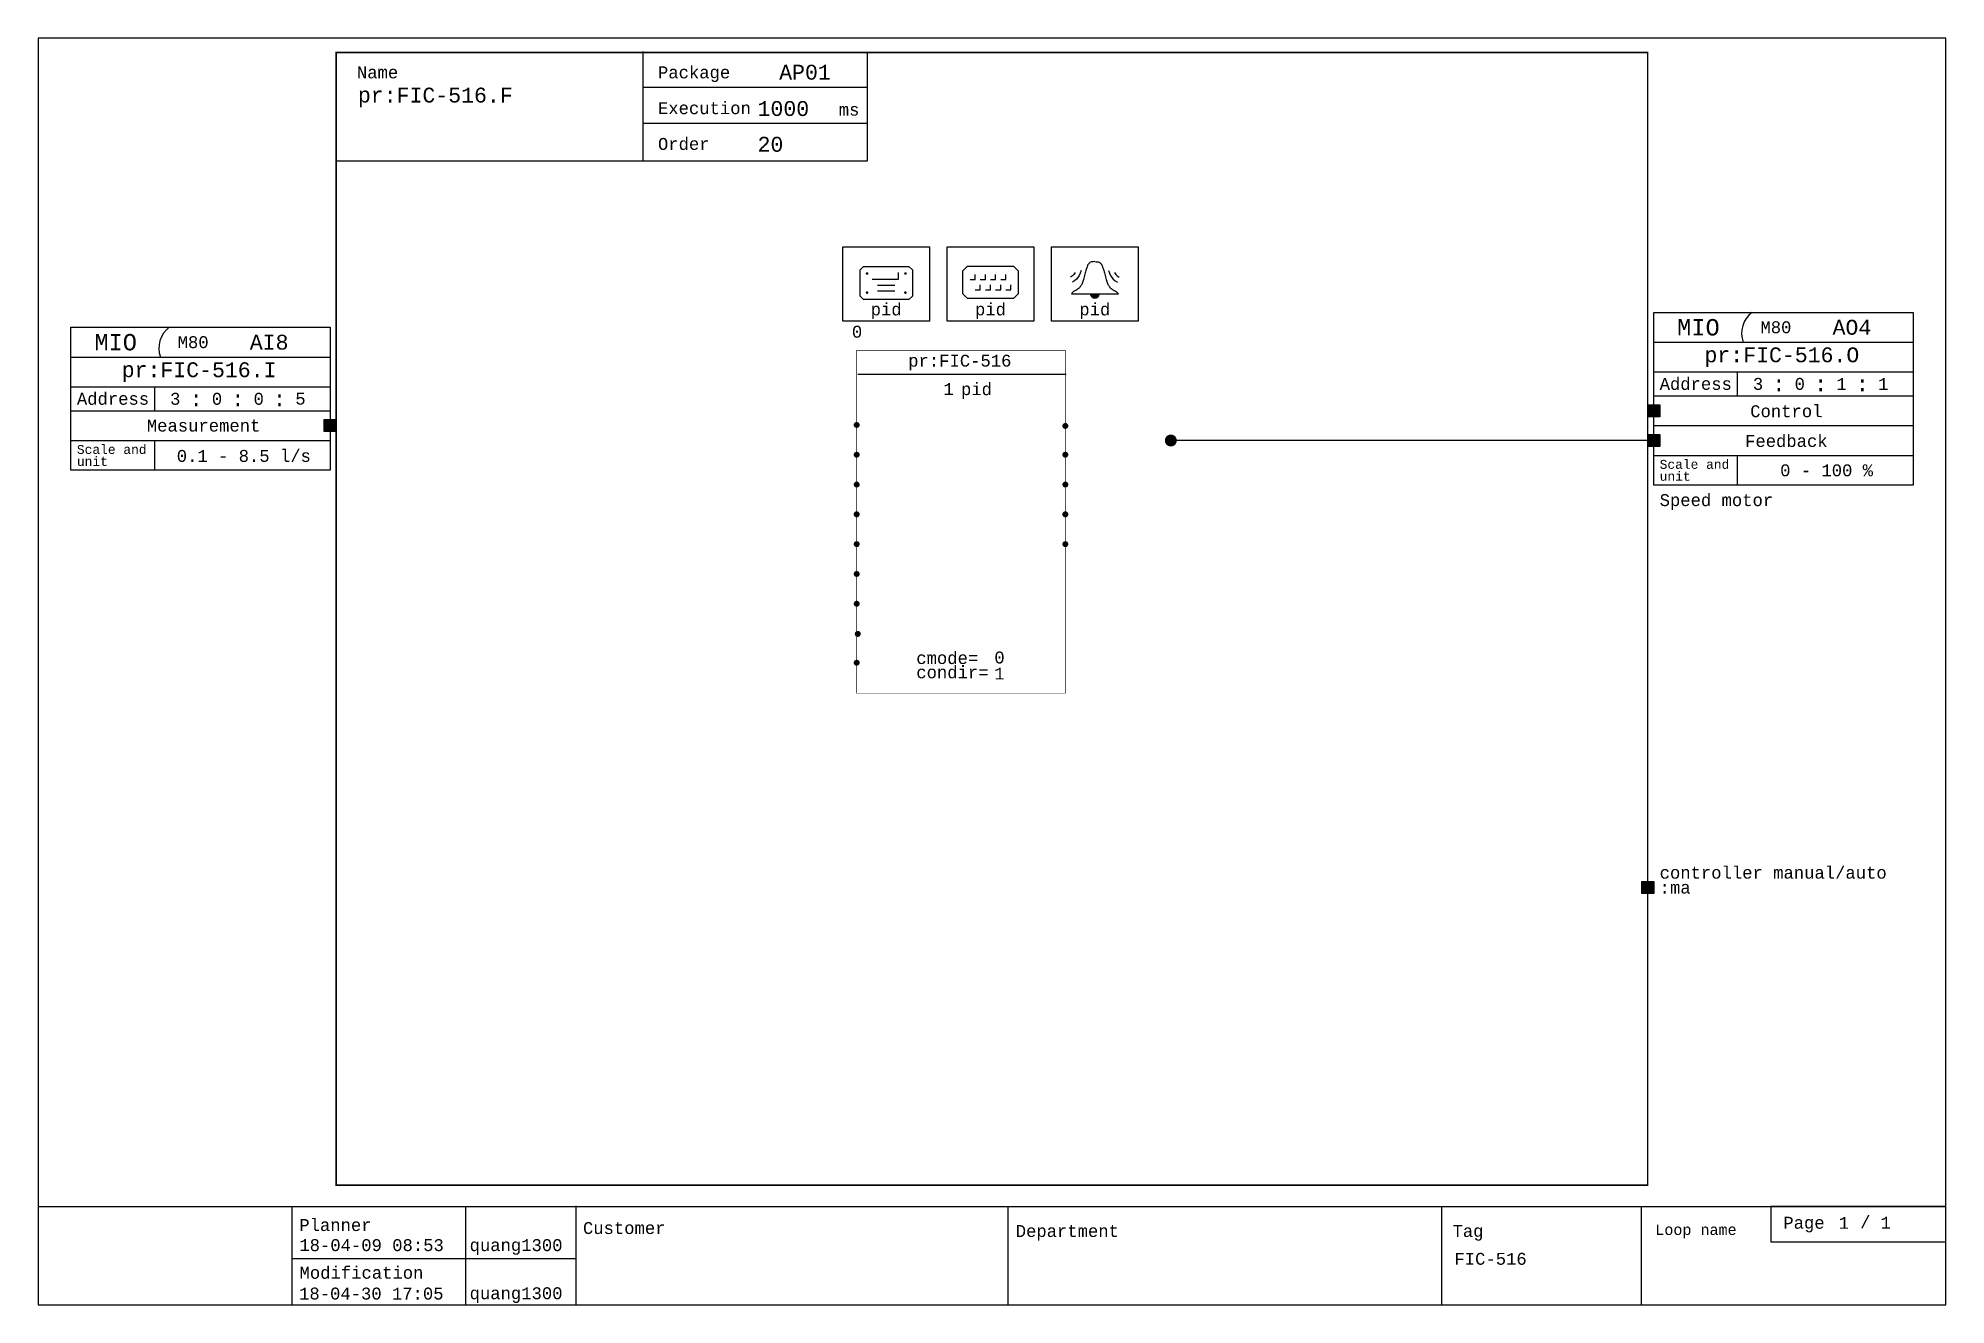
# Model space of a CAD drawing. Extents: x 0 to 640, y 0 to 425.
import ezdxf
from ezdxf.enums import TextEntityAlignment as Align

# ---------------------------------------------------------------- set-up
doc = ezdxf.new("R2010")
doc.units = 0
doc.header["$LTSCALE"] = 15
doc.header["$MEASUREMENT"] = 0
doc.layers.get('0').update_dxf_attribs({"linetype": 'CONTINUOUS'})
doc.layers.add('1', color=7, linetype='CONTINUOUS')
doc.styles.add('MONOTXT', font='Monotxt.shx')
doc.styles.get("Standard").update_dxf_attribs({"font": 'Monotxt.shx'})
doc.styles.add('TXT', font='Monotxt.shx')

# ---------------------------------------------------------------- blocks, each defined once
blk = doc.blocks.new('-SADMIN')
blk.add_lwpolyline([(1.28, 33), (1.28, 21.12), (60.01, 21.12), (60.01, 33), (1.28, 33)])
at = {"color": 7, "style": 'TXT'}
blk.add_text('Page', height=4, dxfattribs=at).set_placement((5.5, 25.54))
blk.add_text('/', height=4).set_placement((31.25, 25.72))
at = {"color": 7}
for tag, p in [('$PAGE_NO', (24.05, 25.52)), ('$PAGE_TOTAL', (38.1, 25.54))]:
    blk.add_attdef(tag, p, '', height=4, dxfattribs=at)
at = {"color": 7, "style": 'TXT', "flags": 1}
blk.add_attdef('$PAGE_CURR', (21.19, 20.01), '', height=4, dxfattribs=at)
at = {"color": 7, "flags": 1}
blk.add_attdef('$PAGE_SIZE', (21.19, 14.96), '', height=4, dxfattribs=at)
blk = doc.blocks.new('-ADMIN')
blk.add_line((85.24, 15.56), (180.37, 15.56))
at = {"color": 7}
blk.add_lwpolyline([(0, 0), (640, 0), (640, 425), (0, 425)], close=True, dxfattribs=at)
for points in [[(0, 33), (640, 33)], [(85.16, 32.99), (85.16, 0.02)], [(143.42, 33), (143.42, 0.02)], [(180.43, 33.2), (180.43, 0.02)], [(325.3, 32.67), (325.3, 0.14)], [(470.8, 32.67), (470.8, 0.14)], [(537.79, 32.67), (537.79, 0.14)]]:
    blk.add_lwpolyline(points, dxfattribs=at)
for s, height, p in [('Planner', 4, (87.62, 24.77)), ('Customer', 4, (182.78, 23.77)), ('Department', 4, (327.97, 22.77)), ('Tag', 4, (474.51, 22.77)), ('Loop name', 3.5, (542.55, 23.45)), ('Modification', 4, (87.7, 8.77))]:
    blk.add_text(s, height=height).set_placement(p)
at = {"color": 7, "style": 'MONOTXT'}
for tag, p, height in [('$PROCESSAREA1', (368, 23), 5), ('$CREATED', (87.63, 18.04), 4), ('$CREATOR', (144.76, 18.04), 4), ('$PROCESSAREA2', (368, 16), 5), ('$PROCESSAREA3', (368, 9), 5), ('$NAME', (475.15, 13.45), 4), ('$DESCRIPTION1', (543.15, 13.86), 4), ('$PROCESSAREA4', (368, 2), 5), ('$DESCRIPTION2', (543.24, 4.73), 4), ('$MODIFIED', (87.54, 1.79), 4), ('$MODIFIER', (144.76, 1.89), 4)]:
    blk.add_attdef(tag, p, '', height=height, dxfattribs=at)
at = {"color": 7, "style": 'MONOTXT', "flags": 1}
blk.add_attdef('$STATUS', (605, 5), '', height=4, dxfattribs=at)
blk = doc.blocks.new('-FADMIN')
for p, q in [((202.95, 408.51), (277.95, 408.51)), ((202.95, 396.51), (277.95, 396.51))]:
    blk.add_line(p, q)
at = {"const_width": 0.5}
blk.add_lwpolyline([(539.98, 420.17), (539.98, 40.17), (99.98, 40.17), (99.98, 420.17), (539.98, 420.17)], dxfattribs=at)
for points in [[(99.92, 383.79), (278.21, 383.79), (278.21, 420.22)], [(202.95, 383.77), (202.95, 420.51)]]:
    blk.add_lwpolyline(points)
for s, p in [('Name', (106.95, 411.51)), ('Package', (207.95, 411.51)), ('Execution', (207.95, 399.51)), ('ms', (268.6, 399.01)), ('Order', (207.95, 387.51))]:
    blk.add_text(s, height=4).set_placement(p)
for tag, p in [('$DESTINATION', (248.61, 411.08)), ('$NAME', (107.28, 403.4)), ('$EXECUTION', (241.35, 398.89)), ('$ORDINAL', (241.35, 386.89))]:
    blk.add_attdef(tag, p, '', height=5)
blk = doc.blocks.new('PID_AK')
blk.add_line((-0.03, 17.29), (69.91, 17.29))
at = {"color": 7, "const_width": 0.2}
blk.add_lwpolyline([(-0.39, 25.23), (-0.39, -89.77), (69.61, -89.77), (69.61, 25.23), (-0.39, 25.23)], dxfattribs=at)
at = {"color": 3, "const_width": 1}
for points in [[(-0.89, 0.23, 1), (0.11, 0.23, 1)], [(69.11, -0.1, 1), (70.11, -0.1, 1)], [(-0.89, -9.77, 1), (0.11, -9.77, 1)], [(69.11, -9.77, 1), (70.11, -9.77, 1)], [(-0.89, -19.77, 1), (0.11, -19.77, 1)], [(69.11, -19.77, 1), (70.11, -19.77, 1)], [(-0.89, -29.77, 1), (0.11, -29.77, 1)], [(69.11, -29.77, 1), (70.11, -29.77, 1)], [(69.11, -39.77, 1), (70.11, -39.77, 1)], [(-0.89, -79.56, 1), (0.11, -79.56, 1)]]:
    blk.add_lwpolyline(points, format="xyb", close=True, dxfattribs=at)
at = {"color": 4, "const_width": 1}
blk.add_lwpolyline([(-0.89, -39.77, 1), (0.11, -39.77, 1)], format="xyb", close=True, dxfattribs=at)
at = {"color": 7, "const_width": 1}
for points in [[(-0.89, -49.77, 1), (0.11, -49.77, 1)], [(-0.89, -59.77, 1), (0.11, -59.77, 1)]]:
    blk.add_lwpolyline(points, format="xyb", close=True, dxfattribs=at)
at = {"const_width": 1}
blk.add_lwpolyline([(-0.53, -69.89, 1), (0.47, -69.89, 1)], format="xyb", close=True, dxfattribs=at)
for s, p in [('pid', (34.61, 10.23)), ('cmode=', (19.61, -79.98)), ('condir=', (19.61, -84.77))]:
    blk.add_text(s, height=4).set_placement(p)
for tag, p, flags in [('MEHH<', (2.3, 20.32), 1), ('MEH<', (47.62, 20.04), 1), ('MEL<', (0.33, 13.1), 1), ('$NAME', (45.87, 10.69), 3), ('EH<', (0.12, 2.94), 1), ('MELL<', (0.33, 8.02), 1), ('COLMA<', (49.8, 5.61), 1), ('ME<', (3.19, -1.86), 2), ('SP1<', (3.19, -11.77), 2), ('MEMI=', (19.61, -15.04), 1), ('MEMA=', (19.81, -20.61), 1), ('COMI=', (20.05, -24.93), 1), ('COMA=', (20.25, -29.45), 1), ('TRACK1=', (20, -48.86), 1), ('COLMI<', (49.61, -54.81), 1), ('EAU=', (21.34, -65.7), 1), ('FC<', (3.14, -71.91), 2), ('COAU=', (21.34, -70.53), 1), ('KP<', (20.45, -75.61), 1), ('TI<', (36.21, -75.34), 1), ('EL<', (0.55, -85.01), 1), ('FCIN<', (2.99, -81.7), 2), ('COH<', (0.33, -89.57), 1), ('COL<', (19.81, -89.57), 1), ('ACTCONB<', (19.98, -95.44), 1)]:
    blk.add_attdef(tag, p, '', height=4, dxfattribs=dict(flags=flags))
blk.add_attdef('$PORT', text='', height=4).set_placement((34.21, 21.19), align=Align.MIDDLE)
blk.add_attdef('$ORDER', text='', height=4).set_placement((32.18, 10.3), align=Align.RIGHT)
at = {"color": 7, "style": 'MONOTXT'}
for tag, p, flags in [('AFTFM=', (21.11, 5.72), 1), ('AFTFC=', (20.66, 0.39), 1), ('FBACT=', (20.24, -4.9), 1), ('FBMASK=', (20.24, -9.69), 1), ('SP2<', (2.78, -21.22), 2), ('SP3<', (2.78, -31.74), 2), ('CONCH=', (20.24, -34.09), 1), ('ISP<', (2.78, -41.57), 2), ('SP2U=', (20.24, -38.87), 1), ('SP3U=', (20.66, -43.65), 1), ('MA<', (2.2, -50.7), 2), ('TRACK2=', (20.24, -53.73), 1), ('TRACK3=', (19.79, -58.52), 1), ('AMC<', (49.42, -60.19), 1), ('FM<', (2.41, -62.24), 2), ('MAC<', (49.45, -65.27), 1)]:
    blk.add_attdef(tag, p, '', height=4, dxfattribs=dict(at, flags=flags))
at = {"color": 7, "style": 'MONOTXT', "flags": 2}
for tag, p in [('CON>', (67.61, -1.73)), ('CONB<', (67.61, -11.81)), ('POS<', (67.61, -21.89)), ('SPA>', (67.61, -31.97)), ('E>', (67.61, -41.53))]:
    blk.add_attdef(tag, text='', height=4, dxfattribs=at).set_placement(p, align=Align.RIGHT)
at = {"color": 7, "style": 'MONOTXT'}
blk.add_attdef('CMODE=', (45.79, -79.8), '', height=4, dxfattribs=at)
blk.add_attdef('CONDIR=', (45.75, -85.18), '', height=4)
blk = doc.blocks.new('-IO_AI8')
at = {"color": 7}
for p, q in [((-89, 23), (-2, 23)), ((-89, 13), (-2, 13)), ((-61, 13), (-61, 5)), ((-89, 5), (-2, 5)), ((-89, -5), (-2, -5)), ((-61, -5), (-61, -15))]:
    blk.add_line(p, q, dxfattribs=at)
for points in [[(-89, 33), (-2, 33), (-2, -15), (-89, -15), (-89, 33)], [(-4, 2), (0, 2), (0, -2), (-4, -2), (-4, 2)]]:
    blk.add_lwpolyline(points, dxfattribs=at)
blk.add_arc((-50.62, 25.94), 8.88, 127.27, 199.33, dxfattribs=at)
at = {"color": 3}
blk.add_solid([(-3.96, 1.96), (-0.04, 1.96), (-3.96, -1.96), (-0.04, -1.96)], dxfattribs=at)
at = {"color": 7, "style": 'TXT'}
for s, height, p in [('MIO', 5.5, (-74, 28)), ('M80', 4, (-48, 28)), (':', 5, (-47, 9)), (':', 5, (-33, 9)), (':', 5, (-19, 9)), ('Measurement', 4, (-44.5, 0))]:
    blk.add_text(s, height=height, dxfattribs=at).set_placement(p, align=Align.MIDDLE)
blk.add_text('Address', height=4, dxfattribs=at).set_placement((-87, 9), align=Align.MIDDLE_LEFT)
for s, p in [('Scale and', (-87, -9.5)), ('unit', (-87, -13.5))]:
    blk.add_text(s, height=3, dxfattribs=at).set_placement(p)
for tag, p, flags in [('$IOCABINET', (-30, 50), 1), ('$IOFBLOCK', (-30, 45), 3), ('$ALTYPE', (-30, 40), 3), ('$TYPE', (-30, 35), 3), ('$PAR1', (-87, -32), 1), ('$SIM_HEADER', (-30, -32), 1), ('$PAR2', (-87, -38), 1), ('$SIM_BASENAME1', (-30, -38), 3), ('$PAR3(0-3)', (-87, -44), 1), ('$SIM_BASENAME2', (-30, -44), 3), ('$PAR4', (-87, -50), 1), ('$SIM_BASENAME3', (-30, -50), 3), ('$PAR5', (-87, -56), 1), ('$SIM_IOTYPE', (-30, -56), 3), ('$PAR6', (-87, -62), 1), ('$PAR7', (-87, -68), 1), ('$SIM_TYPE', (-30, -62), 3), ('$SIM_INTERFACEDEFAULTTYPE', (-30, -68), 3), ('$PAR8', (-87, -74), 1), ('$SIM_VALUETYPE', (-30, -74), 3), ('$PAR9', (-87, -80), 3), ('$SIM_MIN_ATTR', (-30, -80), 3), ('$PAR10', (-87, -86), 1), ('$SIM_MAX_ATTR', (-30, -86), 3), ('$PAR11', (-87, -92), 1), ('$SIM_SIMGRP', (-30, -92), 1), ('$PAR12', (-87, -98), 1), ('$SIM_PERMITTED', (-30, -98), 1), ('$PAR13', (-87, -104), 1), ('$SIM_LOCATION', (-30, -104), 1), ('$SIM_DOCLINK1', (-30, -110), 1), ('$SIM_DOCLINK2', (-30, -116), 1), ('$SIM_DOCLINK3', (-30, -122), 1), ('$SIM_DOCLINK4', (-30, -128), 1), ('$SIM_DOCLINK5', (-30, -134), 1), ('$SIM_IOMAPPING', (-30, -140), 1), ('$SIM_DEVICETAG', (-30, -146), 1), ('$SIM_TAG', (-30, -152), 1), ('$SIM_SCANRATE', (-30, -158), 1), ('$SIM_DESC', (-30, -164), 1), ('$SIM_INTERFACETYPE', (-30, -170), 1), ('$SIM_ADDINFO', (-30, -176), 1), ('$SIM_COMMENTS', (-30, -182), 1)]:
    blk.add_attdef(tag, p, '', height=4, dxfattribs=dict(at, flags=flags))
for tag, height, p in [('$IOCARDTYP', 5, (-22.5, 28)), ('$NAME', 5, (-46, 18)), ('$FBC(2-15)', 4, (-54, 9)), ('$PIC(0-15)', 4, (-40, 9)), ('$CARD(0-15)', 4, (-26, 9)), ('$CHANNEL(0-7)', 4, (-12, 9)), ('$SCALE', 4, (-31, -10))]:
    blk.add_attdef(tag, text='', height=height, dxfattribs=at).set_placement(p, align=Align.MIDDLE)
at = {"color": 7, "style": 'TXT', "flags": 2}
blk.add_attdef('M>ANA', text='', height=4, dxfattribs=at).set_placement((-6, -1.5), align=Align.RIGHT)
at = {"color": 7, "style": 'TXT'}
blk.add_attdef('$COMMENT', (-87, -22), '', height=4, dxfattribs=at)
blk = doc.blocks.new('-IO_AO4')
at = {"color": 7}
for p, q in [((2, 23), (89, 23)), ((2, 13), (89, 13)), ((30, 13), (30, 5)), ((2, 5), (89, 5)), ((2, -5), (89, -5)), ((2, -15), (89, -15)), ((30, -15), (30, -25))]:
    blk.add_line(p, q, dxfattribs=at)
for points in [[(2, 33), (89, 33), (89, -25), (2, -25), (2, 33)], [(0, 2), (4, 2), (4, -2), (0, -2), (0, 2)], [(0, -8), (4, -8), (4, -12), (0, -12), (0, -8)]]:
    blk.add_lwpolyline(points, dxfattribs=at)
blk.add_arc((40.38, 25.94), 8.88, 127.27, 199.33, dxfattribs=at)
at = {"color": 3}
for points in [[(0.04, 1.96), (3.96, 1.96), (0.04, -1.96), (3.96, -1.96)], [(0.04, -8.04), (3.96, -8.04), (0.04, -11.96), (3.96, -11.96)]]:
    blk.add_solid(points, dxfattribs=at)
at = {"color": 7, "style": 'TXT'}
for s, height, p in [('MIO', 5.5, (17, 28)), ('M80', 4, (43, 28)), (':', 5, (44, 9)), (':', 5, (58, 9)), (':', 5, (72, 9)), ('Control', 4, (46.5, 0)), ('Feedback', 4, (46.5, -10))]:
    blk.add_text(s, height=height, dxfattribs=at).set_placement(p, align=Align.MIDDLE)
blk.add_text('Address', height=4, dxfattribs=at).set_placement((4, 9), align=Align.MIDDLE_LEFT)
for s, p in [('Scale and', (4, -19.5)), ('unit', (4, -23.5))]:
    blk.add_text(s, height=3, dxfattribs=at).set_placement(p)
for tag, p, flags in [('$IOCABINET', (61, 50), 1), ('$IOFBLOCK', (61, 45), 3), ('$ALTYPE', (61, 40), 3), ('$TYPE', (61, 35), 3), ('C<ANA', (5, -1.5), 2), ('CB>ANA', (5, -11.5), 2), ('$PAR1', (4, -42), 1), ('$SIM_HEADER', (61, -42), 1), ('$PAR2', (4, -48), 1), ('$SIM_BASENAME1', (61, -48), 3), ('$PAR3', (4, -54), 1), ('$SIM_BASENAME2', (61, -54), 3), ('$PAR4', (4, -60), 1), ('$SIM_BASENAME3', (61, -60), 3), ('$PAR5', (4, -66), 1), ('$SIM_BASENAME4', (61, -66), 3), ('$PAR6', (4, -72), 1), ('$SIM_IOTYPE', (61, -72), 3), ('$PAR7', (4, -78), 1), ('$SIM_TYPE', (61, -78), 3), ('$PAR8', (4, -84), 1), ('$SIM_INTERFACEDEFAULTTYPE', (61, -84), 3), ('$PAR9', (4, -90), 1), ('$SIM_VALUETYPE', (61, -90), 3), ('$PAR10', (4, -96), 1), ('$SIM_MIN_ATTR', (61, -96), 3), ('$PAR11', (4, -102), 1), ('$SIM_MAX_ATTR', (61, -102), 3), ('$PAR12', (4, -108), 1), ('$SIM_SIMGRP', (61, -108), 1), ('$SIM_PERMITTED', (61, -114), 1), ('$SIM_LOCATION', (61, -120), 1), ('$SIM_DOCLINK1', (61, -126), 1), ('$SIM_DOCLINK2', (61, -132), 1), ('$SIM_DOCLINK3', (61, -138), 1), ('$SIM_DOCLINK4', (61, -144), 1), ('$SIM_DOCLINK5', (61, -150), 1), ('$SIM_IOMAPPING', (61, -156), 1), ('$SIM_DEVICETAG', (61, -162), 1), ('$SIM_TAG', (61, -168), 1), ('$SIM_SCANRATE', (61, -174), 1), ('$SIM_DESC', (61, -180), 1), ('$SIM_INTERFACETYPE', (61, -186), 1), ('$SIM_ADDINFO', (61, -192), 1), ('$SIM_COMMENTS', (61, -198), 1)]:
    blk.add_attdef(tag, p, '', height=4, dxfattribs=dict(at, flags=flags))
for tag, height, p in [('$IOCARDTYP', 5, (68.5, 28)), ('$NAME', 5, (45, 18)), ('$FBC(2-15)', 4, (37, 9)), ('$PIC(0-15)', 4, (51, 9)), ('$CARD(0-15)', 4, (65, 9)), ('$CHANNEL(0-3)', 4, (79, 9)), ('$SCALE', 4, (60, -20))]:
    blk.add_attdef(tag, text='', height=height, dxfattribs=at).set_placement(p, align=Align.MIDDLE)
blk.add_attdef('$COMMENT', (4, -32), '', height=4, dxfattribs=at)
blk = doc.blocks.new('-CE_PID')
at = {"color": 7}
for points in [[(0, 0), (0, 25), (29, 25), (29, 0)], [(23.31, 17.22), (23.31, 8.44), (22.14, 7.28), (6.93, 7.28), (5.76, 8.44), (5.76, 17.22), (6.93, 18.39), (22.14, 18.39)]]:
    blk.add_lwpolyline(points, close=True, dxfattribs=at)
at = {"color": 7, "const_width": 0.44}
for points in [[(7.88, 16.04, 1), (8.32, 16.04, 1)], [(20.75, 16.04, 1), (21.19, 16.04, 1)], [(7.88, 9.61, 1), (8.32, 9.61, 1)], [(20.75, 9.61, 1), (21.19, 9.61, 1)]]:
    blk.add_lwpolyline(points, format="xyb", close=True, dxfattribs=at)
at = {"color": 7}
for points in [[(9.85, 14.08), (18.62, 14.08), (18.62, 16.41)], [(11.61, 12.07), (17.45, 12.07)], [(11.61, 10.25), (17.45, 10.25)]]:
    blk.add_lwpolyline(points, dxfattribs=at)
blk.add_text('pid', height=4, dxfattribs=at).set_placement((14.5, 2), align=Align.CENTER)
blk.add_attdef('$DID', (3, -5.5), '', height=4, dxfattribs=at)
at = {"color": 7, "flags": 1}
for tag, p in [('$NAME', (5, -10)), ('$CR', (5, -15)), ('NAME1', (5, -20)), ('NAME2', (5, -25)), ('NAME3', (5, -30)), ('POS1', (5, -35)), ('POS2', (5, -40)), ('POS3', (5, -45)), ('OPTM', (5, -55)), ('INFO', (5, -50)), ('POSOP', (5, -60)), ('SP1OP', (5, -65)), ('SP2OP', (5, -70)), ('SP3OP', (5, -75)), ('KPOP', (5, -80)), ('TIOP', (5, -85)), ('TDOP', (5, -90)), ('TDFOP', (5, -95)), ('KFFOP', (5, -100)), ('MESCMIN', (5, -105)), ('MESCMAX', (5, -110)), ('MESCPREC', (5, -115)), ('OUTSCMIN', (5, -125)), ('MEUNIT', (5, -120)), ('OUTSCMAX', (5, -130)), ('OUTSCPREC', (5, -135)), ('OUTUNIT', (5, -140)), ('--FM', (5, -150)), ('--FC', (5, -155)), ('--MEHH', (5, -160)), ('--MEH', (5, -165)), ('--MEL', (5, -170)), ('--MELL', (5, -175)), ('--EH', (5, -180)), ('--EL', (5, -185)), ('--COH', (5, -190)), ('--COL', (5, -195)), ('--WD', (5, -200)), ('---OMA', (5, -205)), ('---OSP1', (5, -210)), ('---OSP2', (5, -215)), ('---OSP3', (5, -220)), ('---OISP', (5, -225)), ('---OCON', (5, -230)), ('---OMEHH', (5, -235)), ('---OMEH', (5, -240)), ('---OMEL', (5, -245)), ('---OMELL', (5, -250)), ('---OCOH', (5, -255)), ('---OCOL', (5, -260)), ('---OEH', (5, -265)), ('---OEL', (5, -270)), ('---OKP', (5, -275)), ('---OTI', (5, -280)), ('---OTD', (5, -285)), ('---OTDF', (5, -290)), ('---OKFF', (5, -295)), ('---OESTO', (5, -300)), ('AREAOP', (5, -305))]:
    blk.add_attdef(tag, p, '', height=4, dxfattribs=at)
blk = doc.blocks.new('-OD_PID')
for p, q in [((7.67, 13.98), (9.38, 13.98)), ((9.38, 13.98), (9.38, 15.69)), ((11.09, 13.98), (12.8, 13.98)), ((12.8, 13.98), (12.8, 15.69)), ((14.51, 13.98), (16.22, 13.98)), ((16.22, 13.98), (16.22, 15.69)), ((17.93, 13.98), (19.64, 13.98)), ((19.64, 13.98), (19.64, 15.69)), ((9.38, 10.56), (11.09, 10.56)), ((11.09, 10.56), (11.09, 12.27)), ((12.8, 10.56), (14.51, 10.56)), ((14.51, 10.56), (14.51, 12.27)), ((16.22, 10.56), (17.93, 10.56)), ((17.93, 10.56), (17.93, 12.27)), ((19.64, 10.56), (21.35, 10.56)), ((21.35, 10.56), (21.35, 12.27))]:
    blk.add_line(p, q)
at = {"color": 7}
for points in [[(0, 0), (0, 25), (29, 25), (29, 0)], [(22.2, 18.45), (23.74, 16.91), (23.74, 9.22), (22.2, 7.68), (6.81, 7.68), (5.27, 9.22), (5.27, 16.91), (6.81, 18.45)]]:
    blk.add_lwpolyline(points, close=True, dxfattribs=at)
blk.add_text('pid', height=4, dxfattribs=at).set_placement((14.5, 2), align=Align.CENTER)
at = {"color": 7, "flags": 1}
for tag, p in [('$NAME', (5, -10)), ('$CR', (5, -15)), ('POS', (5, -20)), ('PREFIX', (5, -25)), ('PDATA', (5, -30)), ('--ALM', (5, -35)), ('TXT1SEL', (5, -40)), ('TXT2SEL', (5, -45)), ('OUTPREC', (5, -55)), ('MESPPREC', (5, -50))]:
    blk.add_attdef(tag, p, '', height=4, dxfattribs=at)
blk = doc.blocks.new('-AL_PID')
at = {"color": 7}
blk.add_lwpolyline([(0, 0), (0, 25), (29, 25), (29, 0)], close=True, dxfattribs=at)
at = {"color": 1}
for points in [[(14.51, 20.02), (14.05, 20), (13.67, 19.96), (13.35, 19.9), (13.09, 19.81), (12.86, 19.69), (12.67, 19.55), (12.51, 19.39), (12.36, 19.21), (12.23, 19), (12.1, 18.78), (11.99, 18.53), (11.88, 18.27), (11.77, 17.98), (11.66, 17.68), (11.55, 17.36), (11.44, 17.01), (11.33, 16.64), (11.22, 16.24), (11.11, 15.82), (11, 15.38), (10.89, 14.94), (10.79, 14.49), (10.68, 14.07), (10.57, 13.67), (10.46, 13.3), (10.34, 12.97), (10.22, 12.66), (10.1, 12.38), (9.96, 12.12), (9.8, 11.86), (9.63, 11.62), (9.43, 11.39), (9.22, 11.17), (8.97, 10.95), (8.7, 10.75), (8.41, 10.55), (8.08, 10.36), (7.74, 10.17), (7.4, 9.97), (7.09, 9.74), (6.83, 9.49), (6.63, 9.18)], [(14.51, 20.02), (14.96, 20), (15.34, 19.96), (15.66, 19.9), (15.93, 19.81), (16.15, 19.69), (16.34, 19.55), (16.51, 19.39), (16.65, 19.21), (16.79, 19), (16.91, 18.78), (17.02, 18.53), (17.13, 18.27), (17.24, 17.98), (17.35, 17.68), (17.46, 17.36), (17.57, 17.01), (17.68, 16.64), (17.79, 16.24), (17.9, 15.82), (18.01, 15.38), (18.12, 14.94), (18.23, 14.49), (18.34, 14.07), (18.45, 13.67), (18.56, 13.3), (18.67, 12.97), (18.79, 12.66), (18.92, 12.38), (19.06, 12.12), (19.21, 11.86), (19.39, 11.62), (19.58, 11.39), (19.8, 11.17), (20.04, 10.95), (20.31, 10.75), (20.61, 10.55), (20.94, 10.36), (21.28, 10.17), (21.61, 9.97), (21.92, 9.74), (22.18, 9.49), (22.39, 9.18)], [(6.63, 9.18), (22.39, 9.18)]]:
    blk.add_lwpolyline(points, dxfattribs=at)
at = {"color": 7}
for points in [[(7.94, 16.41), (7.66, 15.99), (7.44, 15.69), (7.24, 15.46), (7.02, 15.26), (6.72, 15.05), (6.3, 14.76)], [(9.91, 17.06), (9.58, 16.16), (9.22, 15.38), (8.8, 14.72), (8.3, 14.14), (7.7, 13.62), (6.96, 13.12)], [(19.1, 17.06), (19.44, 16.16), (19.8, 15.38), (20.21, 14.72), (20.71, 14.14), (21.31, 13.62), (22.06, 13.12)], [(21.07, 16.41), (21.35, 15.99), (21.57, 15.69), (21.77, 15.46), (22, 15.26), (22.3, 15.05), (22.71, 14.76)]]:
    blk.add_lwpolyline(points, dxfattribs=at)
at = {"color": 7, "const_width": 1.64}
blk.add_lwpolyline([(13.69, 9.18, 1), (15.33, 9.18, 1)], format="xyb", dxfattribs=at)
at = {"color": 7}
blk.add_text('pid', height=4, dxfattribs=at).set_placement((14.5, 2), align=Align.CENTER)
at = {"color": 7, "flags": 1}
for tag, p in [('$NAME', (5, -10)), ('$CR', (5, -15)), ('PREFIX', (5, -20)), ('AREAAL', (5, -25)), ('AREAMS', (5, -30)), ('--FM', (5, -35)), ('--FC', (5, -40)), ('--MEHH', (5, -45)), ('--MEH', (5, -50)), ('--MEL', (5, -55)), ('--MELL', (5, -60)), ('--EH', (5, -65)), ('--EL', (5, -70)), ('--COH', (5, -75)), ('--COL', (5, -80)), ('--WD', (5, -85)), ('EDGEAL', (5, -90)), ('ACKDEMAL', (5, -95)), ('PRIAL', (5, -100)), ('USERAL', (5, -105)), ('RESAL', (5, -110)), ('EDGEMS', (5, -115)), ('ACKDEMMS', (5, -120)), ('USERMS', (5, -125)), ('RESMS', (5, -130))]:
    blk.add_attdef(tag, p, '', height=4, dxfattribs=at)
blk = doc.blocks.new('-OPBIN')
at = {"color": 7}
blk.add_lwpolyline([(-2, 2), (2, 2), (2, -2), (-2, -2)], close=True, dxfattribs=at)
blk.add_solid([(-1.95, 1.95), (1.95, 1.95), (-1.95, -1.95), (1.95, -1.95)], dxfattribs=at)
at = {"color": 7, "style": 'TXT'}
for tag, p, flags in [('$TYPE', (4, 8), 3), ('$CP', (0, -1.6), 2)]:
    blk.add_attdef(tag, p, '', height=4, dxfattribs=dict(at, flags=flags))
for tag, p in [('$COMMENT', (4, 3)), ('$NAME', (4, -2)), ('$VALUE', (4, -7))]:
    blk.add_attdef(tag, p, '', height=4, dxfattribs=at)

msp = doc.modelspace()

# ---------------------------------------------------------------- linework, layer by layer
at = {"layer": '1', "color": 3}
for points in [[(345, 295, 0, 0, 0), (525, 295, 0, 0, 0), (525, 300, 0, 0, 0), (535, 300, 0, 0, 0), (535, 300, 5, 0, 0), (540, 300, 0, 0, 0)], [(100, 295, 0, 0, 0), (270, 295, 0, 0, 0), (270, 295, 5, 0, 0), (275, 295, 0, 0, 0)], [(380, 290, 0, 0, 0), (380, 275, 0, 0, 0), (350, 275, 0, 0, 0), (350, 275, 5, 0, 0), (345, 275, 0, 0, 0)], [(380, 290, 0, 0, 0), (360, 290, 0, 0, 0), (360, 285, 0, 0, 0), (350, 285, 0, 0, 0), (350, 285, 5, 0, 0), (345, 285, 0, 0, 0)]]:
    msp.add_lwpolyline(points, format="xyseb", dxfattribs=at)
at = {"layer": '1', "color": 7}
msp.add_lwpolyline([(379, 290, 2, 2, 1), (381, 290, 2, 2, 1)], format="xyseb", close=True, dxfattribs=at)
at = {"layer": '1', "color": 3}
msp.add_lwpolyline([(540, 290), (380, 290)], dxfattribs=at)
at = {"layer": '1', "color": 7}
msp.add_lwpolyline([(275, 245, 0, 0, 0), (210, 245, 0, 0, 0), (210, 140, 0, 0, 0), (535, 140, 0, 0, 0), (535, 140, 5, 0, 0), (540, 140, 0, 0, 0)], format="xyseb", dxfattribs=at)

# ---------------------------------------------------------------- block references
at = {"color": 7}
msp.add_blockref('-ADMIN', (0, 0), dxfattribs=at).add_auto_attribs({'$NAME': 'FIC-516', '$CREATOR': 'quang1300', '$CREATED': '18-04-09 08:53', '$MODIFIER': 'quang1300', '$MODIFIED': '18-04-30 17:05'})
at = {"layer": '1', "color": 7}
for name, p, values in [('-FADMIN', (0, 0), {'$NAME': 'pr:FIC-516.F', '$DESTINATION': 'AP01', '$EXECUTION': '1000', '$ORDINAL': '20'}), ('-CE_PID', (270, 330), {'$DID': '0'}), ('-OPBIN', (540, 140), {'$NAME': ':ma', '$COMMENT': 'controller manual/auto'}), ('-SADMIN', (580, 0), {'$PAGE_NO': '1', '$PAGE_TOTAL': '1'})]:
    msp.add_blockref(name, p, dxfattribs=at).add_auto_attribs(values)
for name, p in [('-OD_PID', (305, 330)), ('-AL_PID', (340, 330))]:
    msp.add_blockref(name, p, dxfattribs=at)
ref = msp.add_blockref('-IO_AO4', (540, 300), dxfattribs=at)
ref.add_attrib('$NAME', 'pr:FIC-516.O', dxfattribs={"layer": '0', "color": 7, "height": 5, "style": 'TXT'}).set_placement((585, 318), align=Align.MIDDLE)
ref.add_attrib('$IOCARDTYP', 'AO4', dxfattribs={"layer": '0', "color": 7, "height": 5, "style": 'TXT'}).set_placement((608.5, 328), align=Align.MIDDLE)
ref.add_attrib('$FBC(2-15)', '3', dxfattribs={"layer": '0', "color": 7, "height": 4, "style": 'TXT'}).set_placement((577, 309), align=Align.MIDDLE)
ref.add_attrib('$PIC(0-15)', '0', dxfattribs={"layer": '0', "color": 7, "height": 4, "style": 'TXT'}).set_placement((591, 309), align=Align.MIDDLE)
ref.add_attrib('$CARD(0-15)', '1', dxfattribs={"layer": '0', "color": 7, "height": 4, "style": 'TXT'}).set_placement((605, 309), align=Align.MIDDLE)
ref.add_attrib('$CHANNEL(0-3)', '1', dxfattribs={"layer": '0', "color": 7, "height": 4, "style": 'TXT'}).set_placement((619, 309), align=Align.MIDDLE)
ref.add_attrib('$SCALE', '0 - 100 %', dxfattribs={"layer": '0', "color": 7, "height": 4, "style": 'TXT'}).set_placement((600, 280), align=Align.MIDDLE)
ref.add_attrib('$COMMENT', 'Speed motor', (544, 268), dxfattribs={"layer": '0', "color": 7, "height": 4, "style": 'TXT'})
ref = msp.add_blockref('-IO_AI8', (100, 295), dxfattribs=at)
ref.add_attrib('$NAME', 'pr:FIC-516.I', dxfattribs={"layer": '0', "color": 7, "height": 5, "style": 'TXT'}).set_placement((54, 313), align=Align.MIDDLE)
ref.add_attrib('$IOCARDTYP', 'AI8', dxfattribs={"layer": '0', "color": 7, "height": 5, "style": 'TXT'}).set_placement((77.5, 323), align=Align.MIDDLE)
ref.add_attrib('$FBC(2-15)', '3', dxfattribs={"layer": '0', "color": 7, "height": 4, "style": 'TXT'}).set_placement((46, 304), align=Align.MIDDLE)
ref.add_attrib('$PIC(0-15)', '0', dxfattribs={"layer": '0', "color": 7, "height": 4, "style": 'TXT'}).set_placement((60, 304), align=Align.MIDDLE)
ref.add_attrib('$CARD(0-15)', '0', dxfattribs={"layer": '0', "color": 7, "height": 4, "style": 'TXT'}).set_placement((74, 304), align=Align.MIDDLE)
ref.add_attrib('$CHANNEL(0-7)', '5', dxfattribs={"layer": '0', "color": 7, "height": 4, "style": 'TXT'}).set_placement((88, 304), align=Align.MIDDLE)
ref.add_attrib('$SCALE', '0.1 - 8.5 l/s', dxfattribs={"layer": '0', "color": 7, "height": 4, "style": 'TXT'}).set_placement((69, 285), align=Align.MIDDLE)
ref = msp.add_blockref('PID_AK', (275, 295), dxfattribs=at)
ref.add_attrib('$ORDER', '1', dxfattribs={"layer": '0', "height": 4}).set_placement((307.18, 305.3), align=Align.RIGHT)
ref.add_attrib('$PORT', 'pr:FIC-516', dxfattribs={"layer": '0', "height": 4}).set_placement((309.21, 316.19), align=Align.MIDDLE)
ref.add_attrib('CMODE=', '0', (320.79, 215.2), dxfattribs={"layer": '0', "color": 7, "height": 4, "style": 'MONOTXT'})
ref.add_attrib('CONDIR=', '1', (320.75, 209.82), dxfattribs={"layer": '0', "height": 4})

doc.saveas('drawing.dxf')
